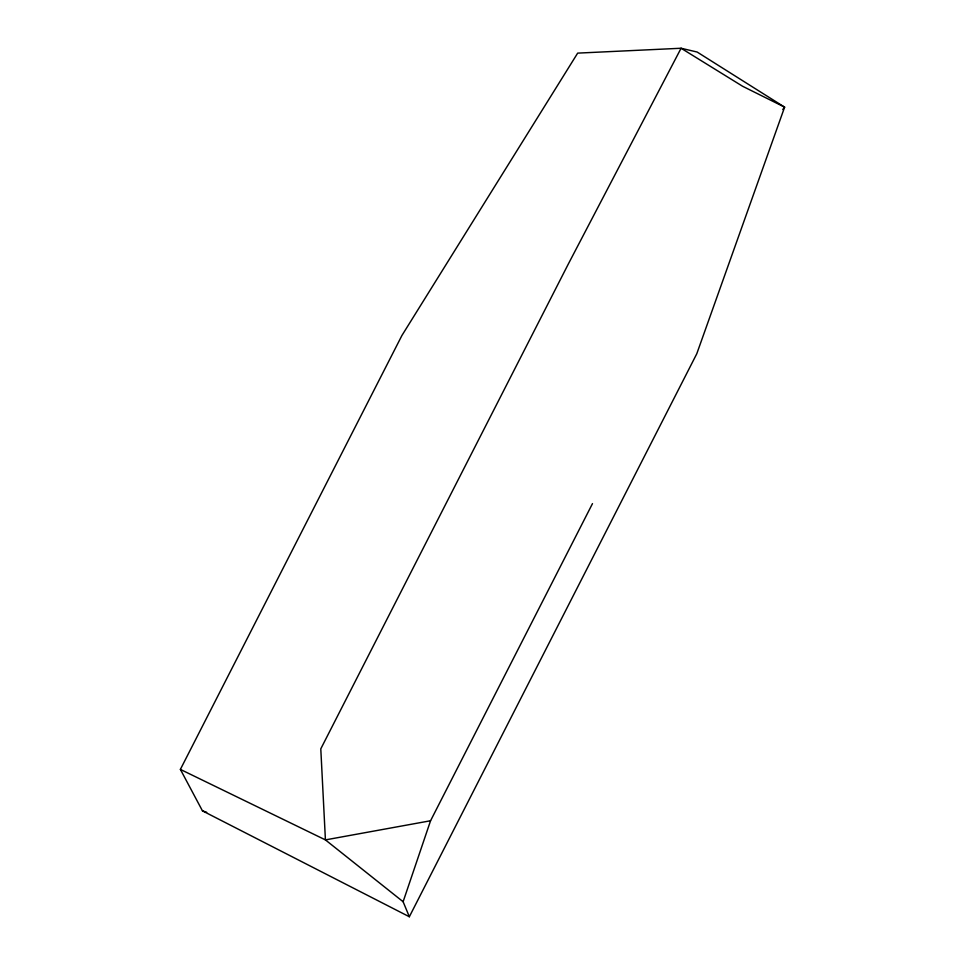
<?xml version="1.0" encoding="UTF-8"?>
<svg xmlns="http://www.w3.org/2000/svg" width="965" height="965" viewBox="0 0 965 965"><rect width="100%" height="100%" fill="white"/><g stroke="black" fill="none" stroke-linecap="round" stroke-linejoin="round"><path stroke-width="1.45" d="M409.341 916.75L202.457 810.853L180.383 769.407L401.923 335.482L577.673 53.123L681.085 48.25L697.152 52.038L784.617 107.151L696.778 353.769L409.341 916.75L403.117 901.732L430.559 820.757L592.486 503.609M782.784 109.479L784.617 107.151L742.616 86.271L681.085 48.25L568.252 264.145L320.79 748.852L325.422 839.9L403.117 901.732M430.559 820.757L325.422 839.9L180.383 769.407M202.457 810.853L206.703 812.289"/></g></svg>
